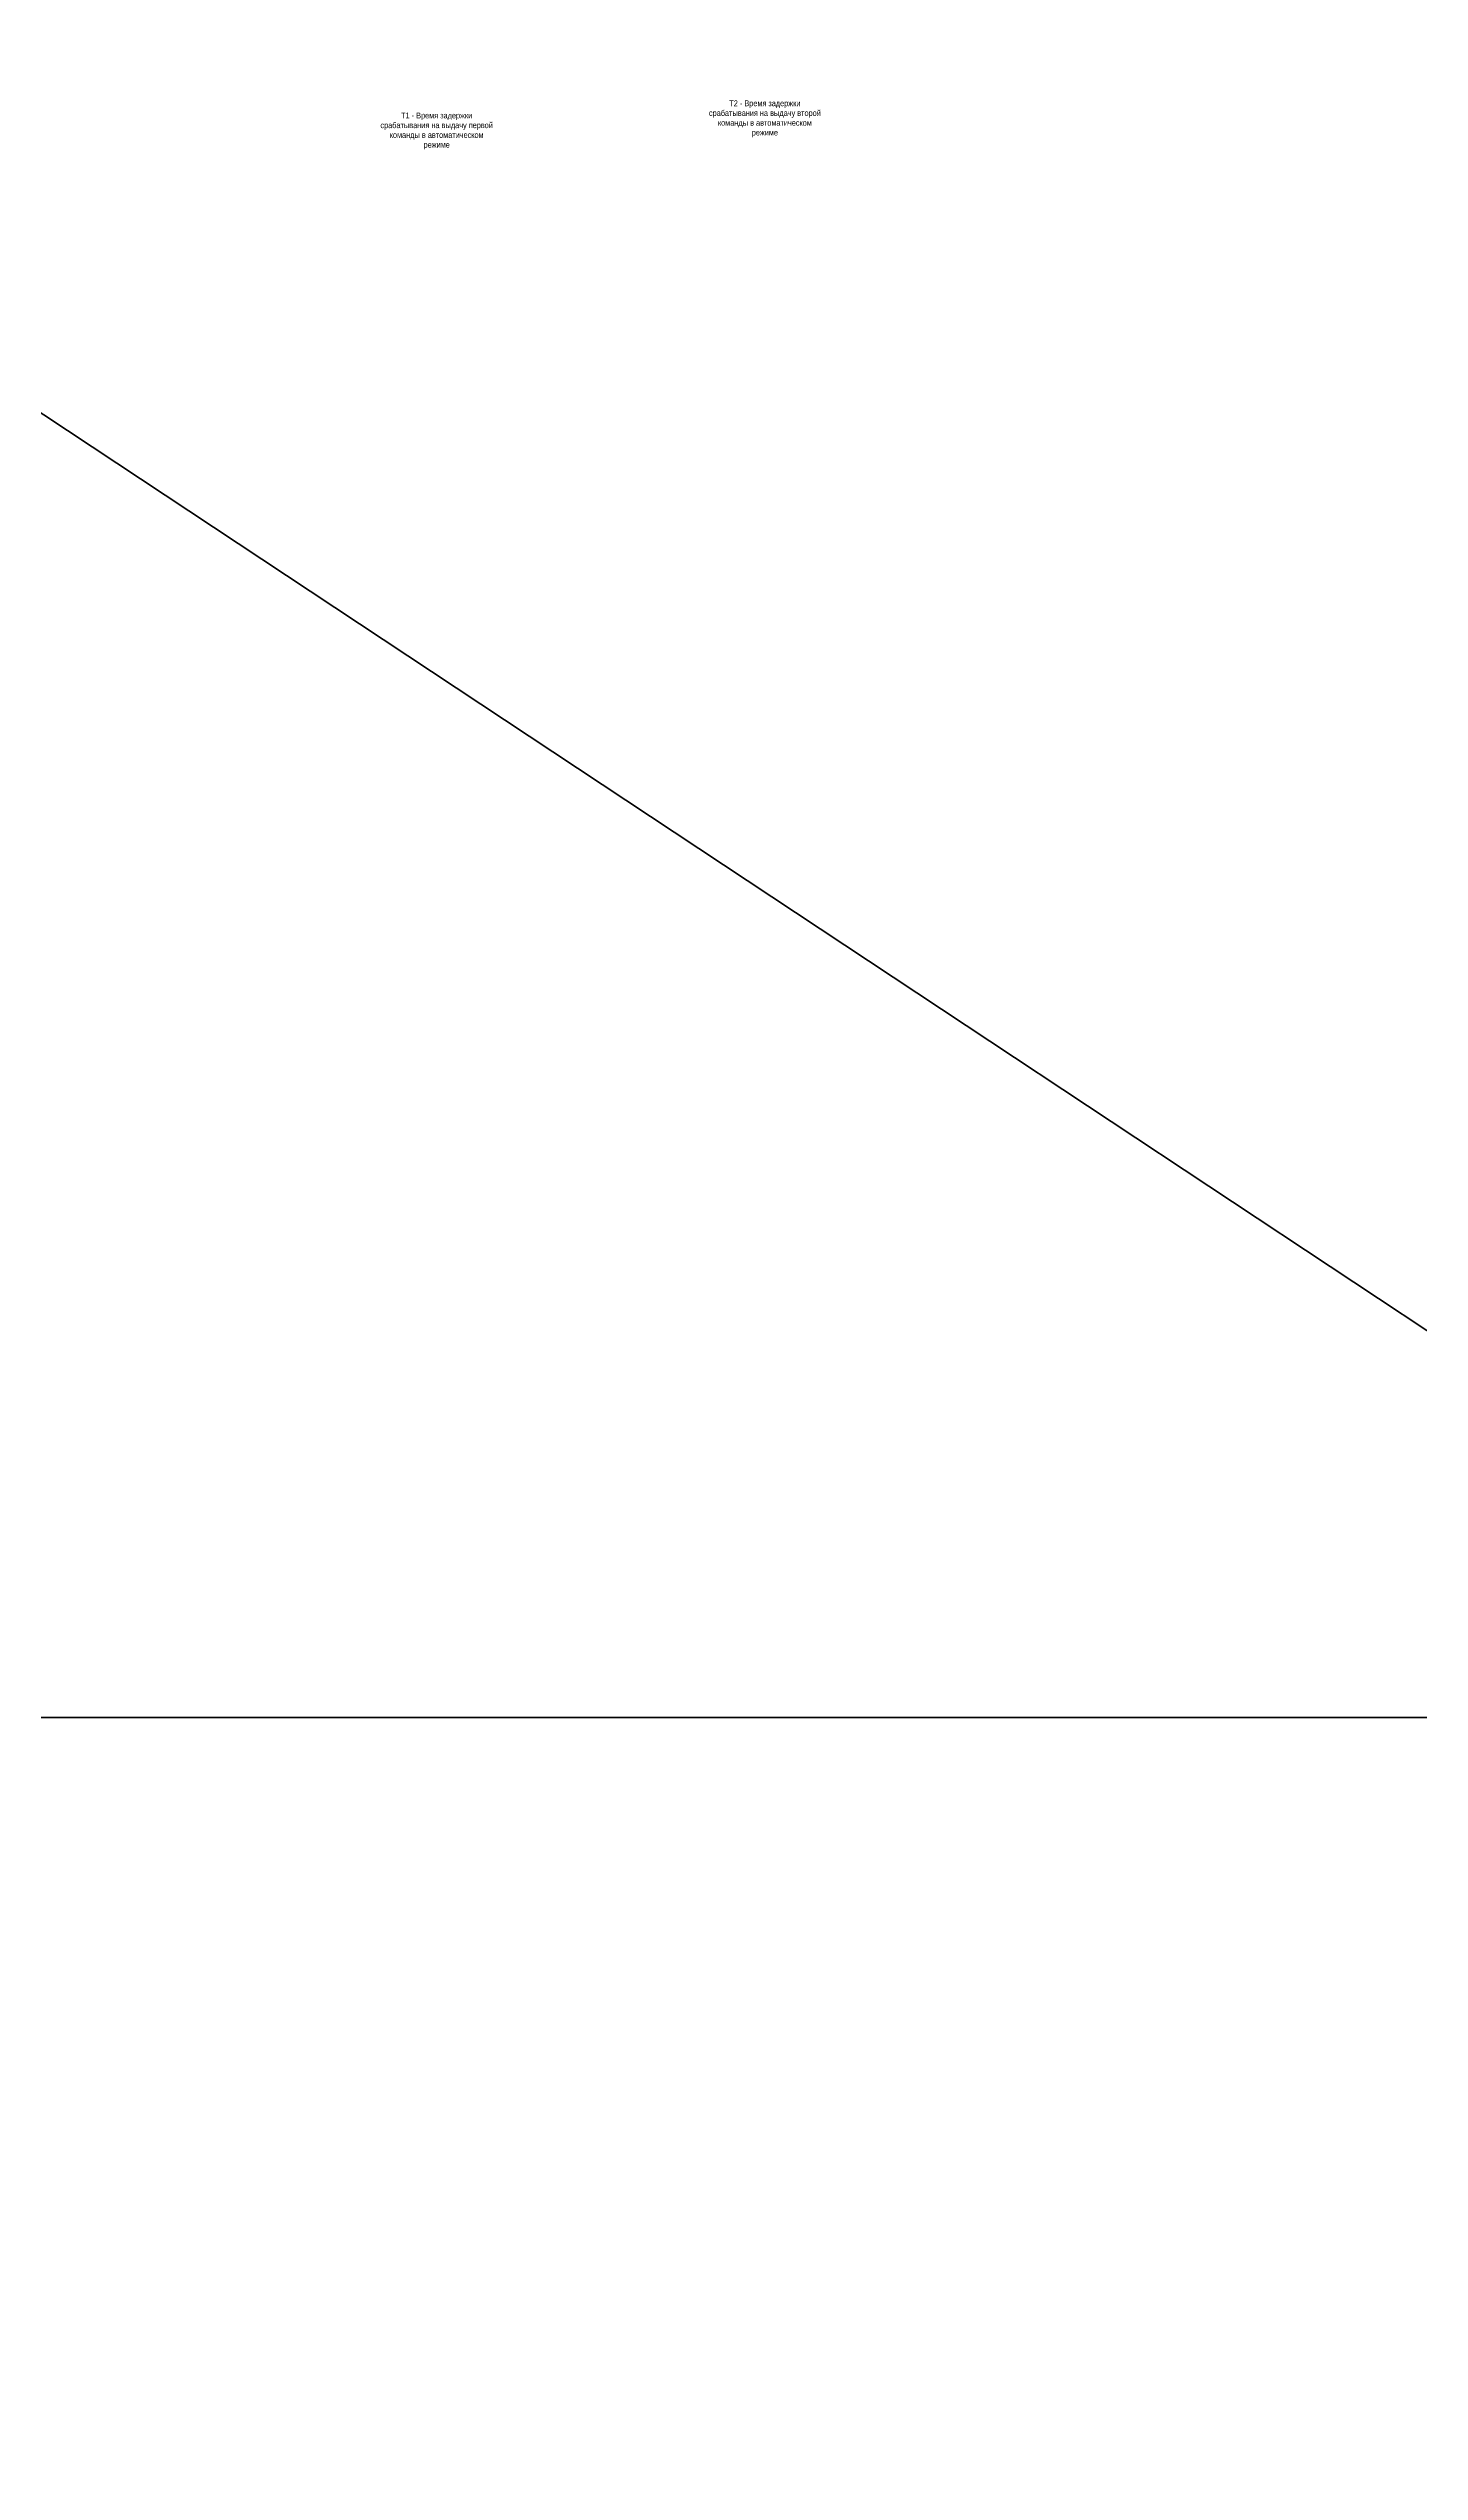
# Model space of a CAD drawing. Header units: millimetres. Extents: x -294 to 1760, y -2326 to 922.
# Drawn here: x 806 to 1227, y -542 to 204 of the extents above; entities that cross this region are included whole.
import ezdxf

# ---------------------------------------------------------------- set-up
doc = ezdxf.new("R2010")
doc.units = ezdxf.units.MM
doc.layers.add('TEXT', color=7, linetype='Continuous', lineweight=25, true_color=0xffffff)
doc.styles.add('2.5_Gost_RD', font='ARIALN.TTF', dxfattribs={"height": 2.5})

msp = doc.modelspace()

# ---------------------------------------------------------------- linework, layer by layer
at = {"color": 2, "lineweight": 106, "ltscale": 100}
msp.add_lwpolyline([(-294, 818), (1760, -542)], dxfattribs=at)
msp.add_lwpolyline([(-236, 710), (1669, 710), (1669, -310), (-236, -310)], close=True, dxfattribs=at)

# ---------------------------------------------------------------- texts
at = {"layer": 'TEXT', "color": 0, "ltscale": 100, "char_height": 1.8, "width": 31.7286, "attachment_point": 5, "style": '2.5_Gost_RD'}
for s, insert in [('{\\C3;T2 - Время задержки срабатывания на выдачу второй команды в автоматическом режиме}', (1026, 182)), ('{\\C3;T1 - Время задержки срабатывания на выдачу первой команды в автоматическом режиме}', (925, 178.25))]:
    msp.add_mtext(s, dxfattribs=dict(at, insert=insert))

doc.saveas('drawing.dxf')
